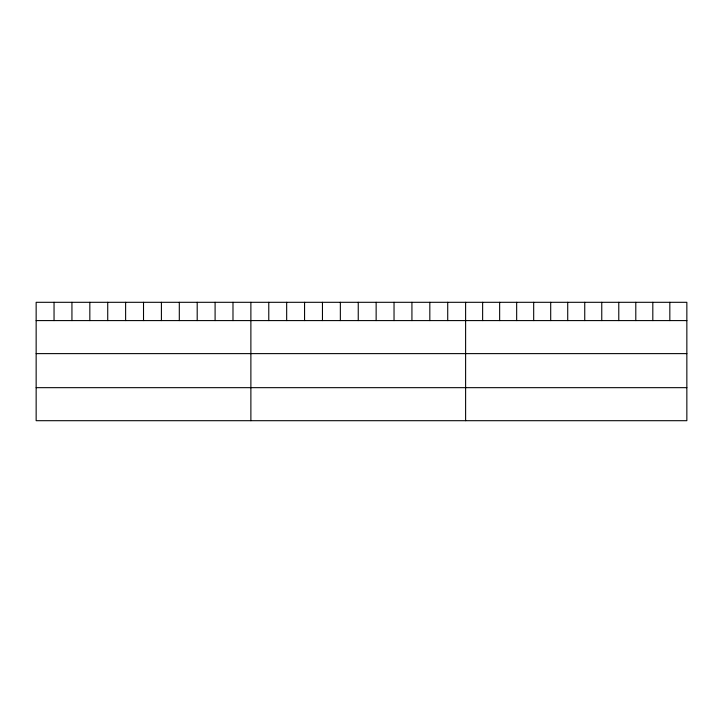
<?xml version="1.0" encoding="UTF-8"?>
<svg xmlns="http://www.w3.org/2000/svg" width="723" height="723" viewBox="0 0 723 723"><rect width="100%" height="100%" fill="white"/><g stroke="black" fill="none" stroke-linecap="round" stroke-linejoin="round"><path stroke-width="1.08" d="M686.85 320.587L686.85 420.696L36.15 420.696L36.15 302.304L686.85 302.304L686.85 320.587L36.15 320.587M36.15 353.619L686.85 353.619M36.15 387.664L686.85 387.664M669.832 302.304L669.832 320.587M652.815 302.304L652.815 320.587M635.797 302.304L635.797 320.587M618.78 302.304L618.78 320.587M601.762 302.304L601.762 320.587M584.744 302.304L584.744 320.587M567.718 302.304L567.718 320.587M550.7 302.304L550.7 320.587M533.682 302.304L533.682 320.587M516.665 302.304L516.665 320.587M499.647 302.304L499.647 320.587M482.63 302.304L482.63 320.587M465.612 302.304L465.612 420.696M447.718 302.304L447.718 320.587M429.824 302.304L429.824 320.587M411.929 302.304L411.929 320.587M394.035 302.304L394.035 320.587M376.141 302.304L376.141 320.587M358.247 302.304L358.247 320.587M340.352 302.304L340.352 320.587M322.458 302.304L322.458 320.587M304.564 302.304L304.564 320.587M286.67 302.304L286.67 320.587M268.775 302.304L268.775 320.587M250.881 302.304L250.881 420.696M232.987 302.304L232.987 320.587M215.093 302.304L215.093 320.587M197.198 302.304L197.198 320.587M179.304 302.304L179.304 320.587M161.41 302.304L161.41 320.587M143.516 302.304L143.516 320.587M125.621 302.304L125.621 320.587M107.727 302.304L107.727 320.587M89.833 302.304L89.833 320.587M71.939 302.304L71.939 320.587M54.044 302.304L54.044 320.587"/></g></svg>
